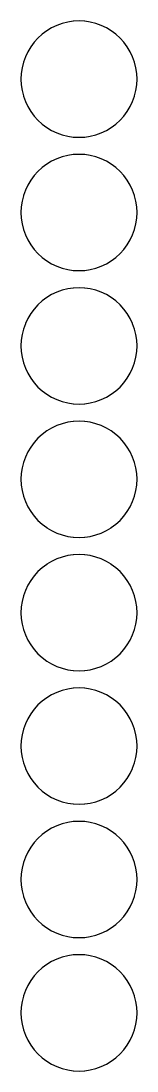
# Model space of a CAD drawing. Header units: metres. Extents: x 102.6 to 173.6, y -131.3 to -53.7.
# Drawn here: x 145.94 to 148.16, y -109.15 to -89.16 of the extents above; entities that cross this region are included whole.
import ezdxf

# ---------------------------------------------------------------- set-up
doc = ezdxf.new("R2010")
doc.units = ezdxf.units.M

msp = doc.modelspace()

# ---------------------------------------------------------------- linework, layer by layer
for points in [[(145.943, -90.265), (145.943, -90.265), (145.943, -90.265), (145.943, -90.265), (145.943, -90.265), (145.948, -90.373), (145.948, -90.373), (145.948, -90.374), (145.948, -90.374), (145.948, -90.374), (145.964, -90.481), (145.964, -90.481), (145.964, -90.481), (145.964, -90.481), (145.964, -90.481), (145.991, -90.586), (145.991, -90.586), (145.991, -90.586), (145.991, -90.586), (145.991, -90.587), (146.027, -90.688), (146.027, -90.689), (146.027, -90.689), (146.027, -90.689), (146.027, -90.689), (146.074, -90.787), (146.074, -90.787), (146.074, -90.787), (146.074, -90.787), (146.074, -90.787), (146.129, -90.88), (146.129, -90.88), (146.13, -90.88), (146.13, -90.88), (146.13, -90.88), (146.194, -90.967), (146.194, -90.967), (146.194, -90.967), (146.194, -90.967), (146.194, -90.967), (146.267, -91.048), (146.267, -91.048), (146.267, -91.048), (146.267, -91.048), (146.267, -91.048), (146.348, -91.121), (146.348, -91.121), (146.348, -91.121), (146.348, -91.121), (146.348, -91.121), (146.435, -91.185), (146.435, -91.185), (146.435, -91.185), (146.435, -91.186), (146.435, -91.186), (146.528, -91.241), (146.528, -91.241), (146.528, -91.241), (146.528, -91.241), (146.528, -91.241), (146.626, -91.288), (146.626, -91.288), (146.626, -91.288), (146.626, -91.288), (146.627, -91.288), (146.728, -91.324), (146.729, -91.324), (146.729, -91.324), (146.729, -91.324), (146.729, -91.324), (146.834, -91.351), (146.834, -91.351), (146.834, -91.351), (146.834, -91.351), (146.834, -91.351), (146.941, -91.367), (146.941, -91.367), (146.941, -91.367), (146.942, -91.367), (146.942, -91.367), (147.05, -91.372), (147.05, -91.372), (147.05, -91.372), (147.05, -91.372), (147.05, -91.372), (147.158, -91.367), (147.158, -91.367), (147.159, -91.367), (147.159, -91.367), (147.159, -91.367), (147.266, -91.351), (147.266, -91.351), (147.266, -91.351), (147.266, -91.351), (147.266, -91.351), (147.371, -91.324), (147.371, -91.324), (147.371, -91.324), (147.371, -91.324), (147.372, -91.324), (147.473, -91.288), (147.474, -91.288), (147.474, -91.288), (147.474, -91.288), (147.474, -91.288), (147.572, -91.241), (147.572, -91.241), (147.572, -91.241), (147.572, -91.241), (147.572, -91.241), (147.665, -91.186), (147.665, -91.186), (147.665, -91.185), (147.665, -91.185), (147.665, -91.185), (147.752, -91.121), (147.752, -91.121), (147.752, -91.121), (147.752, -91.121), (147.752, -91.121), (147.833, -91.048), (147.833, -91.048), (147.833, -91.048), (147.833, -91.048), (147.833, -91.048), (147.906, -90.967), (147.906, -90.967), (147.906, -90.967), (147.906, -90.967), (147.906, -90.967), (147.97, -90.88), (147.97, -90.88), (147.97, -90.88), (147.971, -90.88), (147.971, -90.88), (148.026, -90.787), (148.026, -90.787), (148.026, -90.787), (148.026, -90.787), (148.026, -90.787), (148.073, -90.689), (148.073, -90.689), (148.073, -90.689), (148.073, -90.689), (148.073, -90.688), (148.109, -90.587), (148.109, -90.586), (148.109, -90.586), (148.109, -90.586), (148.109, -90.586), (148.136, -90.481), (148.136, -90.481), (148.136, -90.481), (148.136, -90.481), (148.136, -90.481), (148.152, -90.374), (148.152, -90.374), (148.152, -90.374), (148.152, -90.373), (148.152, -90.373), (148.157, -90.265), (148.157, -90.265), (148.157, -90.265), (148.157, -90.265), (148.157, -90.265), (148.152, -90.157), (148.152, -90.157), (148.152, -90.156), (148.152, -90.156), (148.152, -90.156), (148.136, -90.049), (148.136, -90.049), (148.136, -90.049), (148.136, -90.049), (148.136, -90.049), (148.109, -89.944), (148.109, -89.944), (148.109, -89.944), (148.109, -89.944), (148.109, -89.943), (148.073, -89.842), (148.073, -89.841), (148.073, -89.841), (148.073, -89.841), (148.073, -89.841), (148.026, -89.743), (148.026, -89.743), (148.026, -89.743), (148.026, -89.743), (148.026, -89.743), (147.971, -89.65), (147.971, -89.65), (147.97, -89.65), (147.97, -89.65), (147.97, -89.65), (147.906, -89.563), (147.906, -89.563), (147.906, -89.563), (147.906, -89.563), (147.906, -89.563), (147.833, -89.482), (147.833, -89.482), (147.833, -89.482), (147.833, -89.482), (147.833, -89.482), (147.752, -89.409), (147.752, -89.409), (147.752, -89.409), (147.752, -89.409), (147.752, -89.409), (147.665, -89.345), (147.665, -89.345), (147.665, -89.345), (147.665, -89.344), (147.665, -89.344), (147.572, -89.289), (147.572, -89.289), (147.572, -89.289), (147.572, -89.289), (147.572, -89.289), (147.474, -89.242), (147.474, -89.242), (147.474, -89.242), (147.474, -89.242), (147.473, -89.242), (147.372, -89.206), (147.371, -89.206), (147.371, -89.206), (147.371, -89.206), (147.371, -89.206), (147.266, -89.179), (147.266, -89.179), (147.266, -89.179), (147.266, -89.179), (147.266, -89.179), (147.159, -89.163), (147.159, -89.163), (147.159, -89.163), (147.158, -89.163), (147.158, -89.163), (147.05, -89.158), (147.05, -89.158), (147.05, -89.158), (147.05, -89.158), (147.05, -89.158), (146.942, -89.163), (146.942, -89.163), (146.941, -89.163), (146.941, -89.163), (146.941, -89.163), (146.834, -89.179), (146.834, -89.179), (146.834, -89.179), (146.834, -89.179), (146.834, -89.179), (146.729, -89.206), (146.729, -89.206), (146.729, -89.206), (146.729, -89.206), (146.728, -89.206), (146.627, -89.242), (146.626, -89.242), (146.626, -89.242), (146.626, -89.242), (146.626, -89.242), (146.528, -89.289), (146.528, -89.289), (146.528, -89.289), (146.528, -89.289), (146.528, -89.289), (146.435, -89.344), (146.435, -89.344), (146.435, -89.345), (146.435, -89.345), (146.435, -89.345), (146.348, -89.409), (146.348, -89.409), (146.348, -89.409), (146.348, -89.409), (146.348, -89.409), (146.267, -89.482), (146.267, -89.482), (146.267, -89.482), (146.267, -89.482), (146.267, -89.482), (146.194, -89.563), (146.194, -89.563), (146.194, -89.563), (146.194, -89.563), (146.194, -89.563), (146.13, -89.65), (146.13, -89.65), (146.13, -89.65), (146.129, -89.65), (146.129, -89.65), (146.074, -89.743), (146.074, -89.743), (146.074, -89.743), (146.074, -89.743), (146.074, -89.743), (146.027, -89.841), (146.027, -89.841), (146.027, -89.841), (146.027, -89.841), (146.027, -89.842), (145.991, -89.943), (145.991, -89.944), (145.991, -89.944), (145.991, -89.944), (145.991, -89.944), (145.964, -90.049), (145.964, -90.049), (145.964, -90.049), (145.964, -90.049), (145.964, -90.049), (145.948, -90.156), (145.948, -90.156), (145.948, -90.156), (145.948, -90.157), (145.948, -90.157), (145.943, -90.265)], [(145.943, -92.805), (145.943, -92.805), (145.943, -92.805), (145.943, -92.805), (145.943, -92.805), (145.948, -92.913), (145.948, -92.913), (145.948, -92.914), (145.948, -92.914), (145.948, -92.914), (145.964, -93.021), (145.964, -93.021), (145.964, -93.021), (145.964, -93.021), (145.964, -93.021), (145.991, -93.126), (145.991, -93.126), (145.991, -93.126), (145.991, -93.126), (145.991, -93.127), (146.027, -93.228), (146.027, -93.229), (146.027, -93.229), (146.027, -93.229), (146.027, -93.229), (146.074, -93.327), (146.074, -93.327), (146.074, -93.327), (146.074, -93.327), (146.074, -93.327), (146.129, -93.42), (146.129, -93.42), (146.13, -93.42), (146.13, -93.42), (146.13, -93.42), (146.194, -93.507), (146.194, -93.507), (146.194, -93.507), (146.194, -93.507), (146.194, -93.507), (146.267, -93.588), (146.267, -93.588), (146.267, -93.588), (146.267, -93.588), (146.267, -93.588), (146.348, -93.661), (146.348, -93.661), (146.348, -93.661), (146.348, -93.661), (146.348, -93.661), (146.435, -93.725), (146.435, -93.725), (146.435, -93.725), (146.435, -93.726), (146.435, -93.726), (146.528, -93.781), (146.528, -93.781), (146.528, -93.781), (146.528, -93.781), (146.528, -93.781), (146.626, -93.828), (146.626, -93.828), (146.626, -93.828), (146.626, -93.828), (146.627, -93.828), (146.728, -93.864), (146.729, -93.864), (146.729, -93.864), (146.729, -93.864), (146.729, -93.864), (146.834, -93.891), (146.834, -93.891), (146.834, -93.891), (146.834, -93.891), (146.834, -93.891), (146.941, -93.907), (146.941, -93.907), (146.941, -93.907), (146.942, -93.907), (146.942, -93.907), (147.05, -93.912), (147.05, -93.912), (147.05, -93.912), (147.05, -93.912), (147.05, -93.912), (147.158, -93.907), (147.158, -93.907), (147.159, -93.907), (147.159, -93.907), (147.159, -93.907), (147.266, -93.891), (147.266, -93.891), (147.266, -93.891), (147.266, -93.891), (147.266, -93.891), (147.371, -93.864), (147.371, -93.864), (147.371, -93.864), (147.371, -93.864), (147.372, -93.864), (147.473, -93.828), (147.474, -93.828), (147.474, -93.828), (147.474, -93.828), (147.474, -93.828), (147.572, -93.781), (147.572, -93.781), (147.572, -93.781), (147.572, -93.781), (147.572, -93.781), (147.665, -93.726), (147.665, -93.726), (147.665, -93.725), (147.665, -93.725), (147.665, -93.725), (147.752, -93.661), (147.752, -93.661), (147.752, -93.661), (147.752, -93.661), (147.752, -93.661), (147.833, -93.588), (147.833, -93.588), (147.833, -93.588), (147.833, -93.588), (147.833, -93.588), (147.906, -93.507), (147.906, -93.507), (147.906, -93.507), (147.906, -93.507), (147.906, -93.507), (147.97, -93.42), (147.97, -93.42), (147.97, -93.42), (147.971, -93.42), (147.971, -93.42), (148.026, -93.327), (148.026, -93.327), (148.026, -93.327), (148.026, -93.327), (148.026, -93.327), (148.073, -93.229), (148.073, -93.229), (148.073, -93.229), (148.073, -93.229), (148.073, -93.228), (148.109, -93.127), (148.109, -93.126), (148.109, -93.126), (148.109, -93.126), (148.109, -93.126), (148.136, -93.021), (148.136, -93.021), (148.136, -93.021), (148.136, -93.021), (148.136, -93.021), (148.152, -92.914), (148.152, -92.914), (148.152, -92.914), (148.152, -92.913), (148.152, -92.913), (148.157, -92.805), (148.157, -92.805), (148.157, -92.805), (148.157, -92.805), (148.157, -92.805), (148.152, -92.697), (148.152, -92.697), (148.152, -92.696), (148.152, -92.696), (148.152, -92.696), (148.136, -92.589), (148.136, -92.589), (148.136, -92.589), (148.136, -92.589), (148.136, -92.589), (148.109, -92.484), (148.109, -92.484), (148.109, -92.484), (148.109, -92.484), (148.109, -92.483), (148.073, -92.382), (148.073, -92.381), (148.073, -92.381), (148.073, -92.381), (148.073, -92.381), (148.026, -92.283), (148.026, -92.283), (148.026, -92.283), (148.026, -92.283), (148.026, -92.283), (147.971, -92.19), (147.971, -92.19), (147.97, -92.19), (147.97, -92.19), (147.97, -92.19), (147.906, -92.103), (147.906, -92.103), (147.906, -92.103), (147.906, -92.103), (147.906, -92.103), (147.833, -92.022), (147.833, -92.022), (147.833, -92.022), (147.833, -92.022), (147.833, -92.022), (147.752, -91.949), (147.752, -91.949), (147.752, -91.949), (147.752, -91.949), (147.752, -91.949), (147.665, -91.885), (147.665, -91.885), (147.665, -91.885), (147.665, -91.884), (147.665, -91.884), (147.572, -91.829), (147.572, -91.829), (147.572, -91.829), (147.572, -91.829), (147.572, -91.829), (147.474, -91.782), (147.474, -91.782), (147.474, -91.782), (147.474, -91.782), (147.473, -91.782), (147.372, -91.746), (147.371, -91.746), (147.371, -91.746), (147.371, -91.746), (147.371, -91.746), (147.266, -91.719), (147.266, -91.719), (147.266, -91.719), (147.266, -91.719), (147.266, -91.719), (147.159, -91.703), (147.159, -91.703), (147.159, -91.703), (147.158, -91.703), (147.158, -91.703), (147.05, -91.698), (147.05, -91.698), (147.05, -91.698), (147.05, -91.698), (147.05, -91.698), (146.942, -91.703), (146.942, -91.703), (146.941, -91.703), (146.941, -91.703), (146.941, -91.703), (146.834, -91.719), (146.834, -91.719), (146.834, -91.719), (146.834, -91.719), (146.834, -91.719), (146.729, -91.746), (146.729, -91.746), (146.729, -91.746), (146.729, -91.746), (146.728, -91.746), (146.627, -91.782), (146.626, -91.782), (146.626, -91.782), (146.626, -91.782), (146.626, -91.782), (146.528, -91.829), (146.528, -91.829), (146.528, -91.829), (146.528, -91.829), (146.528, -91.829), (146.435, -91.884), (146.435, -91.884), (146.435, -91.885), (146.435, -91.885), (146.435, -91.885), (146.348, -91.949), (146.348, -91.949), (146.348, -91.949), (146.348, -91.949), (146.348, -91.949), (146.267, -92.022), (146.267, -92.022), (146.267, -92.022), (146.267, -92.022), (146.267, -92.022), (146.194, -92.103), (146.194, -92.103), (146.194, -92.103), (146.194, -92.103), (146.194, -92.103), (146.13, -92.19), (146.13, -92.19), (146.13, -92.19), (146.129, -92.19), (146.129, -92.19), (146.074, -92.283), (146.074, -92.283), (146.074, -92.283), (146.074, -92.283), (146.074, -92.283), (146.027, -92.381), (146.027, -92.381), (146.027, -92.381), (146.027, -92.381), (146.027, -92.382), (145.991, -92.483), (145.991, -92.484), (145.991, -92.484), (145.991, -92.484), (145.991, -92.484), (145.964, -92.589), (145.964, -92.589), (145.964, -92.589), (145.964, -92.589), (145.964, -92.589), (145.948, -92.696), (145.948, -92.696), (145.948, -92.696), (145.948, -92.697), (145.948, -92.697), (145.943, -92.805)], [(145.943, -95.345), (145.943, -95.345), (145.943, -95.345), (145.943, -95.345), (145.943, -95.345), (145.948, -95.453), (145.948, -95.453), (145.948, -95.454), (145.948, -95.454), (145.948, -95.454), (145.964, -95.561), (145.964, -95.561), (145.964, -95.561), (145.964, -95.561), (145.964, -95.561), (145.991, -95.666), (145.991, -95.666), (145.991, -95.666), (145.991, -95.666), (145.991, -95.667), (146.027, -95.768), (146.027, -95.769), (146.027, -95.769), (146.027, -95.769), (146.027, -95.769), (146.074, -95.867), (146.074, -95.867), (146.074, -95.867), (146.074, -95.867), (146.074, -95.867), (146.129, -95.96), (146.129, -95.96), (146.13, -95.96), (146.13, -95.96), (146.13, -95.96), (146.194, -96.047), (146.194, -96.047), (146.194, -96.047), (146.194, -96.047), (146.194, -96.047), (146.267, -96.128), (146.267, -96.128), (146.267, -96.128), (146.267, -96.128), (146.267, -96.128), (146.348, -96.201), (146.348, -96.201), (146.348, -96.201), (146.348, -96.201), (146.348, -96.201), (146.435, -96.265), (146.435, -96.265), (146.435, -96.265), (146.435, -96.266), (146.435, -96.266), (146.528, -96.321), (146.528, -96.321), (146.528, -96.321), (146.528, -96.321), (146.528, -96.321), (146.626, -96.368), (146.626, -96.368), (146.626, -96.368), (146.626, -96.368), (146.627, -96.368), (146.728, -96.404), (146.729, -96.404), (146.729, -96.404), (146.729, -96.404), (146.729, -96.404), (146.834, -96.431), (146.834, -96.431), (146.834, -96.431), (146.834, -96.431), (146.834, -96.431), (146.941, -96.447), (146.941, -96.447), (146.941, -96.447), (146.942, -96.447), (146.942, -96.447), (147.05, -96.452), (147.05, -96.452), (147.05, -96.452), (147.05, -96.452), (147.05, -96.452), (147.158, -96.447), (147.158, -96.447), (147.159, -96.447), (147.159, -96.447), (147.159, -96.447), (147.266, -96.431), (147.266, -96.431), (147.266, -96.431), (147.266, -96.431), (147.266, -96.431), (147.371, -96.404), (147.371, -96.404), (147.371, -96.404), (147.371, -96.404), (147.372, -96.404), (147.473, -96.368), (147.474, -96.368), (147.474, -96.368), (147.474, -96.368), (147.474, -96.368), (147.572, -96.321), (147.572, -96.321), (147.572, -96.321), (147.572, -96.321), (147.572, -96.321), (147.665, -96.266), (147.665, -96.266), (147.665, -96.265), (147.665, -96.265), (147.665, -96.265), (147.752, -96.201), (147.752, -96.201), (147.752, -96.201), (147.752, -96.201), (147.752, -96.201), (147.833, -96.128), (147.833, -96.128), (147.833, -96.128), (147.833, -96.128), (147.833, -96.128), (147.906, -96.047), (147.906, -96.047), (147.906, -96.047), (147.906, -96.047), (147.906, -96.047), (147.97, -95.96), (147.97, -95.96), (147.97, -95.96), (147.971, -95.96), (147.971, -95.96), (148.026, -95.867), (148.026, -95.867), (148.026, -95.867), (148.026, -95.867), (148.026, -95.867), (148.073, -95.769), (148.073, -95.769), (148.073, -95.769), (148.073, -95.769), (148.073, -95.768), (148.109, -95.667), (148.109, -95.666), (148.109, -95.666), (148.109, -95.666), (148.109, -95.666), (148.136, -95.561), (148.136, -95.561), (148.136, -95.561), (148.136, -95.561), (148.136, -95.561), (148.152, -95.454), (148.152, -95.454), (148.152, -95.454), (148.152, -95.453), (148.152, -95.453), (148.157, -95.345), (148.157, -95.345), (148.157, -95.345), (148.157, -95.345), (148.157, -95.345), (148.152, -95.237), (148.152, -95.237), (148.152, -95.236), (148.152, -95.236), (148.152, -95.236), (148.136, -95.129), (148.136, -95.129), (148.136, -95.129), (148.136, -95.129), (148.136, -95.129), (148.109, -95.024), (148.109, -95.024), (148.109, -95.024), (148.109, -95.024), (148.109, -95.023), (148.073, -94.922), (148.073, -94.921), (148.073, -94.921), (148.073, -94.921), (148.073, -94.921), (148.026, -94.823), (148.026, -94.823), (148.026, -94.823), (148.026, -94.823), (148.026, -94.823), (147.971, -94.73), (147.971, -94.73), (147.97, -94.73), (147.97, -94.73), (147.97, -94.73), (147.906, -94.643), (147.906, -94.643), (147.906, -94.643), (147.906, -94.643), (147.906, -94.643), (147.833, -94.562), (147.833, -94.562), (147.833, -94.562), (147.833, -94.562), (147.833, -94.562), (147.752, -94.489), (147.752, -94.489), (147.752, -94.489), (147.752, -94.489), (147.752, -94.489), (147.665, -94.425), (147.665, -94.425), (147.665, -94.425), (147.665, -94.424), (147.665, -94.424), (147.572, -94.369), (147.572, -94.369), (147.572, -94.369), (147.572, -94.369), (147.572, -94.369), (147.474, -94.322), (147.474, -94.322), (147.474, -94.322), (147.474, -94.322), (147.473, -94.322), (147.372, -94.286), (147.371, -94.286), (147.371, -94.286), (147.371, -94.286), (147.371, -94.286), (147.266, -94.259), (147.266, -94.259), (147.266, -94.259), (147.266, -94.259), (147.266, -94.259), (147.159, -94.243), (147.159, -94.243), (147.159, -94.243), (147.158, -94.243), (147.158, -94.243), (147.05, -94.238), (147.05, -94.238), (147.05, -94.238), (147.05, -94.238), (147.05, -94.238), (146.942, -94.243), (146.942, -94.243), (146.941, -94.243), (146.941, -94.243), (146.941, -94.243), (146.834, -94.259), (146.834, -94.259), (146.834, -94.259), (146.834, -94.259), (146.834, -94.259), (146.729, -94.286), (146.729, -94.286), (146.729, -94.286), (146.729, -94.286), (146.728, -94.286), (146.627, -94.322), (146.626, -94.322), (146.626, -94.322), (146.626, -94.322), (146.626, -94.322), (146.528, -94.369), (146.528, -94.369), (146.528, -94.369), (146.528, -94.369), (146.528, -94.369), (146.435, -94.424), (146.435, -94.424), (146.435, -94.425), (146.435, -94.425), (146.435, -94.425), (146.348, -94.489), (146.348, -94.489), (146.348, -94.489), (146.348, -94.489), (146.348, -94.489), (146.267, -94.562), (146.267, -94.562), (146.267, -94.562), (146.267, -94.562), (146.267, -94.562), (146.194, -94.643), (146.194, -94.643), (146.194, -94.643), (146.194, -94.643), (146.194, -94.643), (146.13, -94.73), (146.13, -94.73), (146.13, -94.73), (146.129, -94.73), (146.129, -94.73), (146.074, -94.823), (146.074, -94.823), (146.074, -94.823), (146.074, -94.823), (146.074, -94.823), (146.027, -94.921), (146.027, -94.921), (146.027, -94.921), (146.027, -94.921), (146.027, -94.922), (145.991, -95.023), (145.991, -95.024), (145.991, -95.024), (145.991, -95.024), (145.991, -95.024), (145.964, -95.129), (145.964, -95.129), (145.964, -95.129), (145.964, -95.129), (145.964, -95.129), (145.948, -95.236), (145.948, -95.236), (145.948, -95.236), (145.948, -95.237), (145.948, -95.237), (145.943, -95.345)], [(145.943, -97.885), (145.943, -97.885), (145.943, -97.885), (145.943, -97.885), (145.943, -97.885), (145.948, -97.993), (145.948, -97.993), (145.948, -97.994), (145.948, -97.994), (145.948, -97.994), (145.964, -98.101), (145.964, -98.101), (145.964, -98.101), (145.964, -98.101), (145.964, -98.101), (145.991, -98.206), (145.991, -98.206), (145.991, -98.206), (145.991, -98.206), (145.991, -98.207), (146.027, -98.308), (146.027, -98.309), (146.027, -98.309), (146.027, -98.309), (146.027, -98.309), (146.074, -98.407), (146.074, -98.407), (146.074, -98.407), (146.074, -98.407), (146.074, -98.407), (146.129, -98.5), (146.129, -98.5), (146.13, -98.5), (146.13, -98.5), (146.13, -98.5), (146.194, -98.587), (146.194, -98.587), (146.194, -98.587), (146.194, -98.587), (146.194, -98.587), (146.267, -98.668), (146.267, -98.668), (146.267, -98.668), (146.267, -98.668), (146.267, -98.668), (146.348, -98.741), (146.348, -98.741), (146.348, -98.741), (146.348, -98.741), (146.348, -98.741), (146.435, -98.805), (146.435, -98.805), (146.435, -98.805), (146.435, -98.806), (146.435, -98.806), (146.528, -98.861), (146.528, -98.861), (146.528, -98.861), (146.528, -98.861), (146.528, -98.861), (146.626, -98.908), (146.626, -98.908), (146.626, -98.908), (146.626, -98.908), (146.627, -98.908), (146.728, -98.944), (146.729, -98.944), (146.729, -98.944), (146.729, -98.944), (146.729, -98.944), (146.834, -98.971), (146.834, -98.971), (146.834, -98.971), (146.834, -98.971), (146.834, -98.971), (146.941, -98.987), (146.941, -98.987), (146.941, -98.987), (146.942, -98.987), (146.942, -98.987), (147.05, -98.992), (147.05, -98.992), (147.05, -98.992), (147.05, -98.992), (147.05, -98.992), (147.158, -98.987), (147.158, -98.987), (147.159, -98.987), (147.159, -98.987), (147.159, -98.987), (147.266, -98.971), (147.266, -98.971), (147.266, -98.971), (147.266, -98.971), (147.266, -98.971), (147.371, -98.944), (147.371, -98.944), (147.371, -98.944), (147.371, -98.944), (147.372, -98.944), (147.473, -98.908), (147.474, -98.908), (147.474, -98.908), (147.474, -98.908), (147.474, -98.908), (147.572, -98.861), (147.572, -98.861), (147.572, -98.861), (147.572, -98.861), (147.572, -98.861), (147.665, -98.806), (147.665, -98.806), (147.665, -98.805), (147.665, -98.805), (147.665, -98.805), (147.752, -98.741), (147.752, -98.741), (147.752, -98.741), (147.752, -98.741), (147.752, -98.741), (147.833, -98.668), (147.833, -98.668), (147.833, -98.668), (147.833, -98.668), (147.833, -98.668), (147.906, -98.587), (147.906, -98.587), (147.906, -98.587), (147.906, -98.587), (147.906, -98.587), (147.97, -98.5), (147.97, -98.5), (147.97, -98.5), (147.971, -98.5), (147.971, -98.5), (148.026, -98.407), (148.026, -98.407), (148.026, -98.407), (148.026, -98.407), (148.026, -98.407), (148.073, -98.309), (148.073, -98.309), (148.073, -98.309), (148.073, -98.309), (148.073, -98.308), (148.109, -98.207), (148.109, -98.206), (148.109, -98.206), (148.109, -98.206), (148.109, -98.206), (148.136, -98.101), (148.136, -98.101), (148.136, -98.101), (148.136, -98.101), (148.136, -98.101), (148.152, -97.994), (148.152, -97.994), (148.152, -97.994), (148.152, -97.993), (148.152, -97.993), (148.157, -97.885), (148.157, -97.885), (148.157, -97.885), (148.157, -97.885), (148.157, -97.885), (148.152, -97.777), (148.152, -97.777), (148.152, -97.776), (148.152, -97.776), (148.152, -97.776), (148.136, -97.669), (148.136, -97.669), (148.136, -97.669), (148.136, -97.669), (148.136, -97.669), (148.109, -97.564), (148.109, -97.564), (148.109, -97.564), (148.109, -97.564), (148.109, -97.563), (148.073, -97.462), (148.073, -97.461), (148.073, -97.461), (148.073, -97.461), (148.073, -97.461), (148.026, -97.363), (148.026, -97.363), (148.026, -97.363), (148.026, -97.363), (148.026, -97.363), (147.971, -97.27), (147.971, -97.27), (147.97, -97.27), (147.97, -97.27), (147.97, -97.27), (147.906, -97.183), (147.906, -97.183), (147.906, -97.183), (147.906, -97.183), (147.906, -97.183), (147.833, -97.102), (147.833, -97.102), (147.833, -97.102), (147.833, -97.102), (147.833, -97.102), (147.752, -97.029), (147.752, -97.029), (147.752, -97.029), (147.752, -97.029), (147.752, -97.029), (147.665, -96.965), (147.665, -96.965), (147.665, -96.965), (147.665, -96.964), (147.665, -96.964), (147.572, -96.909), (147.572, -96.909), (147.572, -96.909), (147.572, -96.909), (147.572, -96.909), (147.474, -96.862), (147.474, -96.862), (147.474, -96.862), (147.474, -96.862), (147.473, -96.862), (147.372, -96.826), (147.371, -96.826), (147.371, -96.826), (147.371, -96.826), (147.371, -96.826), (147.266, -96.799), (147.266, -96.799), (147.266, -96.799), (147.266, -96.799), (147.266, -96.799), (147.159, -96.783), (147.159, -96.783), (147.159, -96.783), (147.158, -96.783), (147.158, -96.783), (147.05, -96.778), (147.05, -96.778), (147.05, -96.778), (147.05, -96.778), (147.05, -96.778), (146.942, -96.783), (146.942, -96.783), (146.941, -96.783), (146.941, -96.783), (146.941, -96.783), (146.834, -96.799), (146.834, -96.799), (146.834, -96.799), (146.834, -96.799), (146.834, -96.799), (146.729, -96.826), (146.729, -96.826), (146.729, -96.826), (146.729, -96.826), (146.728, -96.826), (146.627, -96.862), (146.626, -96.862), (146.626, -96.862), (146.626, -96.862), (146.626, -96.862), (146.528, -96.909), (146.528, -96.909), (146.528, -96.909), (146.528, -96.909), (146.528, -96.909), (146.435, -96.964), (146.435, -96.964), (146.435, -96.965), (146.435, -96.965), (146.435, -96.965), (146.348, -97.029), (146.348, -97.029), (146.348, -97.029), (146.348, -97.029), (146.348, -97.029), (146.267, -97.102), (146.267, -97.102), (146.267, -97.102), (146.267, -97.102), (146.267, -97.102), (146.194, -97.183), (146.194, -97.183), (146.194, -97.183), (146.194, -97.183), (146.194, -97.183), (146.13, -97.27), (146.13, -97.27), (146.13, -97.27), (146.129, -97.27), (146.129, -97.27), (146.074, -97.363), (146.074, -97.363), (146.074, -97.363), (146.074, -97.363), (146.074, -97.363), (146.027, -97.461), (146.027, -97.461), (146.027, -97.461), (146.027, -97.461), (146.027, -97.462), (145.991, -97.563), (145.991, -97.564), (145.991, -97.564), (145.991, -97.564), (145.991, -97.564), (145.964, -97.669), (145.964, -97.669), (145.964, -97.669), (145.964, -97.669), (145.964, -97.669), (145.948, -97.776), (145.948, -97.776), (145.948, -97.776), (145.948, -97.777), (145.948, -97.777), (145.943, -97.885)], [(145.943, -100.425), (145.943, -100.425), (145.943, -100.425), (145.943, -100.425), (145.943, -100.425), (145.948, -100.533), (145.948, -100.533), (145.948, -100.534), (145.948, -100.534), (145.948, -100.534), (145.964, -100.641), (145.964, -100.641), (145.964, -100.641), (145.964, -100.641), (145.964, -100.641), (145.991, -100.746), (145.991, -100.746), (145.991, -100.746), (145.991, -100.746), (145.991, -100.747), (146.027, -100.848), (146.027, -100.849), (146.027, -100.849), (146.027, -100.849), (146.027, -100.849), (146.074, -100.947), (146.074, -100.947), (146.074, -100.947), (146.074, -100.947), (146.074, -100.947), (146.129, -101.04), (146.129, -101.04), (146.13, -101.04), (146.13, -101.04), (146.13, -101.04), (146.194, -101.127), (146.194, -101.127), (146.194, -101.127), (146.194, -101.127), (146.194, -101.127), (146.267, -101.208), (146.267, -101.208), (146.267, -101.208), (146.267, -101.208), (146.267, -101.208), (146.348, -101.281), (146.348, -101.281), (146.348, -101.281), (146.348, -101.281), (146.348, -101.281), (146.435, -101.345), (146.435, -101.345), (146.435, -101.345), (146.435, -101.346), (146.435, -101.346), (146.528, -101.401), (146.528, -101.401), (146.528, -101.401), (146.528, -101.401), (146.528, -101.401), (146.626, -101.448), (146.626, -101.448), (146.626, -101.448), (146.626, -101.448), (146.627, -101.448), (146.728, -101.484), (146.729, -101.484), (146.729, -101.484), (146.729, -101.484), (146.729, -101.484), (146.834, -101.511), (146.834, -101.511), (146.834, -101.511), (146.834, -101.511), (146.834, -101.511), (146.941, -101.527), (146.941, -101.527), (146.941, -101.527), (146.942, -101.527), (146.942, -101.527), (147.05, -101.532), (147.05, -101.532), (147.05, -101.532), (147.05, -101.532), (147.05, -101.532), (147.158, -101.527), (147.158, -101.527), (147.159, -101.527), (147.159, -101.527), (147.159, -101.527), (147.266, -101.511), (147.266, -101.511), (147.266, -101.511), (147.266, -101.511), (147.266, -101.511), (147.371, -101.484), (147.371, -101.484), (147.371, -101.484), (147.371, -101.484), (147.372, -101.484), (147.473, -101.448), (147.474, -101.448), (147.474, -101.448), (147.474, -101.448), (147.474, -101.448), (147.572, -101.401), (147.572, -101.401), (147.572, -101.401), (147.572, -101.401), (147.572, -101.401), (147.665, -101.346), (147.665, -101.346), (147.665, -101.345), (147.665, -101.345), (147.665, -101.345), (147.752, -101.281), (147.752, -101.281), (147.752, -101.281), (147.752, -101.281), (147.752, -101.281), (147.833, -101.208), (147.833, -101.208), (147.833, -101.208), (147.833, -101.208), (147.833, -101.208), (147.906, -101.127), (147.906, -101.127), (147.906, -101.127), (147.906, -101.127), (147.906, -101.127), (147.97, -101.04), (147.97, -101.04), (147.97, -101.04), (147.971, -101.04), (147.971, -101.04), (148.026, -100.947), (148.026, -100.947), (148.026, -100.947), (148.026, -100.947), (148.026, -100.947), (148.073, -100.849), (148.073, -100.849), (148.073, -100.849), (148.073, -100.849), (148.073, -100.848), (148.109, -100.747), (148.109, -100.746), (148.109, -100.746), (148.109, -100.746), (148.109, -100.746), (148.136, -100.641), (148.136, -100.641), (148.136, -100.641), (148.136, -100.641), (148.136, -100.641), (148.152, -100.534), (148.152, -100.534), (148.152, -100.534), (148.152, -100.533), (148.152, -100.533), (148.157, -100.425), (148.157, -100.425), (148.157, -100.425), (148.157, -100.425), (148.157, -100.425), (148.152, -100.317), (148.152, -100.317), (148.152, -100.316), (148.152, -100.316), (148.152, -100.316), (148.136, -100.209), (148.136, -100.209), (148.136, -100.209), (148.136, -100.209), (148.136, -100.209), (148.109, -100.104), (148.109, -100.104), (148.109, -100.104), (148.109, -100.104), (148.109, -100.103), (148.073, -100.002), (148.073, -100.001), (148.073, -100.001), (148.073, -100.001), (148.073, -100.001), (148.026, -99.903), (148.026, -99.903), (148.026, -99.903), (148.026, -99.903), (148.026, -99.903), (147.971, -99.81), (147.971, -99.81), (147.97, -99.81), (147.97, -99.81), (147.97, -99.81), (147.906, -99.723), (147.906, -99.723), (147.906, -99.723), (147.906, -99.723), (147.906, -99.723), (147.833, -99.642), (147.833, -99.642), (147.833, -99.642), (147.833, -99.642), (147.833, -99.642), (147.752, -99.569), (147.752, -99.569), (147.752, -99.569), (147.752, -99.569), (147.752, -99.569), (147.665, -99.505), (147.665, -99.505), (147.665, -99.505), (147.665, -99.504), (147.665, -99.504), (147.572, -99.449), (147.572, -99.449), (147.572, -99.449), (147.572, -99.449), (147.572, -99.449), (147.474, -99.402), (147.474, -99.402), (147.474, -99.402), (147.474, -99.402), (147.473, -99.402), (147.372, -99.366), (147.371, -99.366), (147.371, -99.366), (147.371, -99.366), (147.371, -99.366), (147.266, -99.339), (147.266, -99.339), (147.266, -99.339), (147.266, -99.339), (147.266, -99.339), (147.159, -99.323), (147.159, -99.323), (147.159, -99.323), (147.158, -99.323), (147.158, -99.323), (147.05, -99.318), (147.05, -99.318), (147.05, -99.318), (147.05, -99.318), (147.05, -99.318), (146.942, -99.323), (146.942, -99.323), (146.941, -99.323), (146.941, -99.323), (146.941, -99.323), (146.834, -99.339), (146.834, -99.339), (146.834, -99.339), (146.834, -99.339), (146.834, -99.339), (146.729, -99.366), (146.729, -99.366), (146.729, -99.366), (146.729, -99.366), (146.728, -99.366), (146.627, -99.402), (146.626, -99.402), (146.626, -99.402), (146.626, -99.402), (146.626, -99.402), (146.528, -99.449), (146.528, -99.449), (146.528, -99.449), (146.528, -99.449), (146.528, -99.449), (146.435, -99.504), (146.435, -99.504), (146.435, -99.505), (146.435, -99.505), (146.435, -99.505), (146.348, -99.569), (146.348, -99.569), (146.348, -99.569), (146.348, -99.569), (146.348, -99.569), (146.267, -99.642), (146.267, -99.642), (146.267, -99.642), (146.267, -99.642), (146.267, -99.642), (146.194, -99.723), (146.194, -99.723), (146.194, -99.723), (146.194, -99.723), (146.194, -99.723), (146.13, -99.81), (146.13, -99.81), (146.13, -99.81), (146.129, -99.81), (146.129, -99.81), (146.074, -99.903), (146.074, -99.903), (146.074, -99.903), (146.074, -99.903), (146.074, -99.903), (146.027, -100.001), (146.027, -100.001), (146.027, -100.001), (146.027, -100.001), (146.027, -100.002), (145.991, -100.103), (145.991, -100.104), (145.991, -100.104), (145.991, -100.104), (145.991, -100.104), (145.964, -100.209), (145.964, -100.209), (145.964, -100.209), (145.964, -100.209), (145.964, -100.209), (145.948, -100.316), (145.948, -100.316), (145.948, -100.316), (145.948, -100.317), (145.948, -100.317), (145.943, -100.425)], [(145.943, -102.965), (145.943, -102.965), (145.943, -102.965), (145.943, -102.965), (145.943, -102.965), (145.948, -103.073), (145.948, -103.073), (145.948, -103.074), (145.948, -103.074), (145.948, -103.074), (145.964, -103.181), (145.964, -103.181), (145.964, -103.181), (145.964, -103.181), (145.964, -103.181), (145.991, -103.286), (145.991, -103.286), (145.991, -103.286), (145.991, -103.286), (145.991, -103.287), (146.027, -103.388), (146.027, -103.389), (146.027, -103.389), (146.027, -103.389), (146.027, -103.389), (146.074, -103.487), (146.074, -103.487), (146.074, -103.487), (146.074, -103.487), (146.074, -103.487), (146.129, -103.58), (146.129, -103.58), (146.13, -103.58), (146.13, -103.58), (146.13, -103.58), (146.194, -103.667), (146.194, -103.667), (146.194, -103.667), (146.194, -103.667), (146.194, -103.667), (146.267, -103.748), (146.267, -103.748), (146.267, -103.748), (146.267, -103.748), (146.267, -103.748), (146.348, -103.821), (146.348, -103.821), (146.348, -103.821), (146.348, -103.821), (146.348, -103.821), (146.435, -103.885), (146.435, -103.885), (146.435, -103.885), (146.435, -103.886), (146.435, -103.886), (146.528, -103.941), (146.528, -103.941), (146.528, -103.941), (146.528, -103.941), (146.528, -103.941), (146.626, -103.988), (146.626, -103.988), (146.626, -103.988), (146.626, -103.988), (146.627, -103.988), (146.728, -104.024), (146.729, -104.024), (146.729, -104.024), (146.729, -104.024), (146.729, -104.024), (146.834, -104.051), (146.834, -104.051), (146.834, -104.051), (146.834, -104.051), (146.834, -104.051), (146.941, -104.067), (146.941, -104.067), (146.941, -104.067), (146.942, -104.067), (146.942, -104.067), (147.05, -104.072), (147.05, -104.072), (147.05, -104.072), (147.05, -104.072), (147.05, -104.072), (147.158, -104.067), (147.158, -104.067), (147.159, -104.067), (147.159, -104.067), (147.159, -104.067), (147.266, -104.051), (147.266, -104.051), (147.266, -104.051), (147.266, -104.051), (147.266, -104.051), (147.371, -104.024), (147.371, -104.024), (147.371, -104.024), (147.371, -104.024), (147.372, -104.024), (147.473, -103.988), (147.474, -103.988), (147.474, -103.988), (147.474, -103.988), (147.474, -103.988), (147.572, -103.941), (147.572, -103.941), (147.572, -103.941), (147.572, -103.941), (147.572, -103.941), (147.665, -103.886), (147.665, -103.886), (147.665, -103.885), (147.665, -103.885), (147.665, -103.885), (147.752, -103.821), (147.752, -103.821), (147.752, -103.821), (147.752, -103.821), (147.752, -103.821), (147.833, -103.748), (147.833, -103.748), (147.833, -103.748), (147.833, -103.748), (147.833, -103.748), (147.906, -103.667), (147.906, -103.667), (147.906, -103.667), (147.906, -103.667), (147.906, -103.667), (147.97, -103.58), (147.97, -103.58), (147.97, -103.58), (147.971, -103.58), (147.971, -103.58), (148.026, -103.487), (148.026, -103.487), (148.026, -103.487), (148.026, -103.487), (148.026, -103.487), (148.073, -103.389), (148.073, -103.389), (148.073, -103.389), (148.073, -103.389), (148.073, -103.388), (148.109, -103.287), (148.109, -103.286), (148.109, -103.286), (148.109, -103.286), (148.109, -103.286), (148.136, -103.181), (148.136, -103.181), (148.136, -103.181), (148.136, -103.181), (148.136, -103.181), (148.152, -103.074), (148.152, -103.074), (148.152, -103.074), (148.152, -103.073), (148.152, -103.073), (148.157, -102.965), (148.157, -102.965), (148.157, -102.965), (148.157, -102.965), (148.157, -102.965), (148.152, -102.857), (148.152, -102.857), (148.152, -102.856), (148.152, -102.856), (148.152, -102.856), (148.136, -102.749), (148.136, -102.749), (148.136, -102.749), (148.136, -102.749), (148.136, -102.749), (148.109, -102.644), (148.109, -102.644), (148.109, -102.644), (148.109, -102.644), (148.109, -102.643), (148.073, -102.542), (148.073, -102.541), (148.073, -102.541), (148.073, -102.541), (148.073, -102.541), (148.026, -102.443), (148.026, -102.443), (148.026, -102.443), (148.026, -102.443), (148.026, -102.443), (147.971, -102.35), (147.971, -102.35), (147.97, -102.35), (147.97, -102.35), (147.97, -102.35), (147.906, -102.263), (147.906, -102.263), (147.906, -102.263), (147.906, -102.263), (147.906, -102.263), (147.833, -102.182), (147.833, -102.182), (147.833, -102.182), (147.833, -102.182), (147.833, -102.182), (147.752, -102.109), (147.752, -102.109), (147.752, -102.109), (147.752, -102.109), (147.752, -102.109), (147.665, -102.045), (147.665, -102.045), (147.665, -102.045), (147.665, -102.044), (147.665, -102.044), (147.572, -101.989), (147.572, -101.989), (147.572, -101.989), (147.572, -101.989), (147.572, -101.989), (147.474, -101.942), (147.474, -101.942), (147.474, -101.942), (147.474, -101.942), (147.473, -101.942), (147.372, -101.906), (147.371, -101.906), (147.371, -101.906), (147.371, -101.906), (147.371, -101.906), (147.266, -101.879), (147.266, -101.879), (147.266, -101.879), (147.266, -101.879), (147.266, -101.879), (147.159, -101.863), (147.159, -101.863), (147.159, -101.863), (147.158, -101.863), (147.158, -101.863), (147.05, -101.858), (147.05, -101.858), (147.05, -101.858), (147.05, -101.858), (147.05, -101.858), (146.942, -101.863), (146.942, -101.863), (146.941, -101.863), (146.941, -101.863), (146.941, -101.863), (146.834, -101.879), (146.834, -101.879), (146.834, -101.879), (146.834, -101.879), (146.834, -101.879), (146.729, -101.906), (146.729, -101.906), (146.729, -101.906), (146.729, -101.906), (146.728, -101.906), (146.627, -101.942), (146.626, -101.942), (146.626, -101.942), (146.626, -101.942), (146.626, -101.942), (146.528, -101.989), (146.528, -101.989), (146.528, -101.989), (146.528, -101.989), (146.528, -101.989), (146.435, -102.044), (146.435, -102.044), (146.435, -102.045), (146.435, -102.045), (146.435, -102.045), (146.348, -102.109), (146.348, -102.109), (146.348, -102.109), (146.348, -102.109), (146.348, -102.109), (146.267, -102.182), (146.267, -102.182), (146.267, -102.182), (146.267, -102.182), (146.267, -102.182), (146.194, -102.263), (146.194, -102.263), (146.194, -102.263), (146.194, -102.263), (146.194, -102.263), (146.13, -102.35), (146.13, -102.35), (146.13, -102.35), (146.129, -102.35), (146.129, -102.35), (146.074, -102.443), (146.074, -102.443), (146.074, -102.443), (146.074, -102.443), (146.074, -102.443), (146.027, -102.541), (146.027, -102.541), (146.027, -102.541), (146.027, -102.541), (146.027, -102.542), (145.991, -102.643), (145.991, -102.644), (145.991, -102.644), (145.991, -102.644), (145.991, -102.644), (145.964, -102.749), (145.964, -102.749), (145.964, -102.749), (145.964, -102.749), (145.964, -102.749), (145.948, -102.856), (145.948, -102.856), (145.948, -102.856), (145.948, -102.857), (145.948, -102.857), (145.943, -102.965)], [(145.943, -105.505), (145.943, -105.505), (145.943, -105.505), (145.943, -105.505), (145.943, -105.505), (145.948, -105.613), (145.948, -105.613), (145.948, -105.614), (145.948, -105.614), (145.948, -105.614), (145.964, -105.721), (145.964, -105.721), (145.964, -105.721), (145.964, -105.721), (145.964, -105.721), (145.991, -105.826), (145.991, -105.826), (145.991, -105.826), (145.991, -105.826), (145.991, -105.827), (146.027, -105.928), (146.027, -105.929), (146.027, -105.929), (146.027, -105.929), (146.027, -105.929), (146.074, -106.027), (146.074, -106.027), (146.074, -106.027), (146.074, -106.027), (146.074, -106.027), (146.129, -106.12), (146.129, -106.12), (146.13, -106.12), (146.13, -106.12), (146.13, -106.12), (146.194, -106.207), (146.194, -106.207), (146.194, -106.207), (146.194, -106.207), (146.194, -106.207), (146.267, -106.288), (146.267, -106.288), (146.267, -106.288), (146.267, -106.288), (146.267, -106.288), (146.348, -106.361), (146.348, -106.361), (146.348, -106.361), (146.348, -106.361), (146.348, -106.361), (146.435, -106.425), (146.435, -106.425), (146.435, -106.425), (146.435, -106.426), (146.435, -106.426), (146.528, -106.481), (146.528, -106.481), (146.528, -106.481), (146.528, -106.481), (146.528, -106.481), (146.626, -106.528), (146.626, -106.528), (146.626, -106.528), (146.626, -106.528), (146.627, -106.528), (146.728, -106.564), (146.729, -106.564), (146.729, -106.564), (146.729, -106.564), (146.729, -106.564), (146.834, -106.591), (146.834, -106.591), (146.834, -106.591), (146.834, -106.591), (146.834, -106.591), (146.941, -106.607), (146.941, -106.607), (146.941, -106.607), (146.942, -106.607), (146.942, -106.607), (147.05, -106.612), (147.05, -106.612), (147.05, -106.612), (147.05, -106.612), (147.05, -106.612), (147.158, -106.607), (147.158, -106.607), (147.159, -106.607), (147.159, -106.607), (147.159, -106.607), (147.266, -106.591), (147.266, -106.591), (147.266, -106.591), (147.266, -106.591), (147.266, -106.591), (147.371, -106.564), (147.371, -106.564), (147.371, -106.564), (147.371, -106.564), (147.372, -106.564), (147.473, -106.528), (147.474, -106.528), (147.474, -106.528), (147.474, -106.528), (147.474, -106.528), (147.572, -106.481), (147.572, -106.481), (147.572, -106.481), (147.572, -106.481), (147.572, -106.481), (147.665, -106.426), (147.665, -106.426), (147.665, -106.425), (147.665, -106.425), (147.665, -106.425), (147.752, -106.361), (147.752, -106.361), (147.752, -106.361), (147.752, -106.361), (147.752, -106.361), (147.833, -106.288), (147.833, -106.288), (147.833, -106.288), (147.833, -106.288), (147.833, -106.288), (147.906, -106.207), (147.906, -106.207), (147.906, -106.207), (147.906, -106.207), (147.906, -106.207), (147.97, -106.12), (147.97, -106.12), (147.97, -106.12), (147.971, -106.12), (147.971, -106.12), (148.026, -106.027), (148.026, -106.027), (148.026, -106.027), (148.026, -106.027), (148.026, -106.027), (148.073, -105.929), (148.073, -105.929), (148.073, -105.929), (148.073, -105.929), (148.073, -105.928), (148.109, -105.827), (148.109, -105.826), (148.109, -105.826), (148.109, -105.826), (148.109, -105.826), (148.136, -105.721), (148.136, -105.721), (148.136, -105.721), (148.136, -105.721), (148.136, -105.721), (148.152, -105.614), (148.152, -105.614), (148.152, -105.614), (148.152, -105.613), (148.152, -105.613), (148.157, -105.505), (148.157, -105.505), (148.157, -105.505), (148.157, -105.505), (148.157, -105.505), (148.152, -105.397), (148.152, -105.397), (148.152, -105.396), (148.152, -105.396), (148.152, -105.396), (148.136, -105.289), (148.136, -105.289), (148.136, -105.289), (148.136, -105.289), (148.136, -105.289), (148.109, -105.184), (148.109, -105.184), (148.109, -105.184), (148.109, -105.184), (148.109, -105.183), (148.073, -105.082), (148.073, -105.081), (148.073, -105.081), (148.073, -105.081), (148.073, -105.081), (148.026, -104.983), (148.026, -104.983), (148.026, -104.983), (148.026, -104.983), (148.026, -104.983), (147.971, -104.89), (147.971, -104.89), (147.97, -104.89), (147.97, -104.89), (147.97, -104.89), (147.906, -104.803), (147.906, -104.803), (147.906, -104.803), (147.906, -104.803), (147.906, -104.803), (147.833, -104.722), (147.833, -104.722), (147.833, -104.722), (147.833, -104.722), (147.833, -104.722), (147.752, -104.649), (147.752, -104.649), (147.752, -104.649), (147.752, -104.649), (147.752, -104.649), (147.665, -104.585), (147.665, -104.585), (147.665, -104.585), (147.665, -104.584), (147.665, -104.584), (147.572, -104.529), (147.572, -104.529), (147.572, -104.529), (147.572, -104.529), (147.572, -104.529), (147.474, -104.482), (147.474, -104.482), (147.474, -104.482), (147.474, -104.482), (147.473, -104.482), (147.372, -104.446), (147.371, -104.446), (147.371, -104.446), (147.371, -104.446), (147.371, -104.446), (147.266, -104.419), (147.266, -104.419), (147.266, -104.419), (147.266, -104.419), (147.266, -104.419), (147.159, -104.403), (147.159, -104.403), (147.159, -104.403), (147.158, -104.403), (147.158, -104.403), (147.05, -104.398), (147.05, -104.398), (147.05, -104.398), (147.05, -104.398), (147.05, -104.398), (146.942, -104.403), (146.942, -104.403), (146.941, -104.403), (146.941, -104.403), (146.941, -104.403), (146.834, -104.419), (146.834, -104.419), (146.834, -104.419), (146.834, -104.419), (146.834, -104.419), (146.729, -104.446), (146.729, -104.446), (146.729, -104.446), (146.729, -104.446), (146.728, -104.446), (146.627, -104.482), (146.626, -104.482), (146.626, -104.482), (146.626, -104.482), (146.626, -104.482), (146.528, -104.529), (146.528, -104.529), (146.528, -104.529), (146.528, -104.529), (146.528, -104.529), (146.435, -104.584), (146.435, -104.584), (146.435, -104.585), (146.435, -104.585), (146.435, -104.585), (146.348, -104.649), (146.348, -104.649), (146.348, -104.649), (146.348, -104.649), (146.348, -104.649), (146.267, -104.722), (146.267, -104.722), (146.267, -104.722), (146.267, -104.722), (146.267, -104.722), (146.194, -104.803), (146.194, -104.803), (146.194, -104.803), (146.194, -104.803), (146.194, -104.803), (146.13, -104.89), (146.13, -104.89), (146.13, -104.89), (146.129, -104.89), (146.129, -104.89), (146.074, -104.983), (146.074, -104.983), (146.074, -104.983), (146.074, -104.983), (146.074, -104.983), (146.027, -105.081), (146.027, -105.081), (146.027, -105.081), (146.027, -105.081), (146.027, -105.082), (145.991, -105.183), (145.991, -105.184), (145.991, -105.184), (145.991, -105.184), (145.991, -105.184), (145.964, -105.289), (145.964, -105.289), (145.964, -105.289), (145.964, -105.289), (145.964, -105.289), (145.948, -105.396), (145.948, -105.396), (145.948, -105.396), (145.948, -105.397), (145.948, -105.397), (145.943, -105.505)], [(145.943, -108.045), (145.943, -108.045), (145.943, -108.045), (145.943, -108.045), (145.943, -108.045), (145.948, -108.153), (145.948, -108.153), (145.948, -108.154), (145.948, -108.154), (145.948, -108.154), (145.964, -108.261), (145.964, -108.261), (145.964, -108.261), (145.964, -108.261), (145.964, -108.261), (145.991, -108.366), (145.991, -108.366), (145.991, -108.366), (145.991, -108.366), (145.991, -108.367), (146.027, -108.468), (146.027, -108.469), (146.027, -108.469), (146.027, -108.469), (146.027, -108.469), (146.074, -108.567), (146.074, -108.567), (146.074, -108.567), (146.074, -108.567), (146.074, -108.567), (146.129, -108.66), (146.129, -108.66), (146.13, -108.66), (146.13, -108.66), (146.13, -108.66), (146.194, -108.747), (146.194, -108.747), (146.194, -108.747), (146.194, -108.747), (146.194, -108.747), (146.267, -108.828), (146.267, -108.828), (146.267, -108.828), (146.267, -108.828), (146.267, -108.828), (146.348, -108.901), (146.348, -108.901), (146.348, -108.901), (146.348, -108.901), (146.348, -108.901), (146.435, -108.965), (146.435, -108.965), (146.435, -108.965), (146.435, -108.966), (146.435, -108.966), (146.528, -109.021), (146.528, -109.021), (146.528, -109.021), (146.528, -109.021), (146.528, -109.021), (146.626, -109.068), (146.626, -109.068), (146.626, -109.068), (146.626, -109.068), (146.627, -109.068), (146.728, -109.104), (146.729, -109.104), (146.729, -109.104), (146.729, -109.104), (146.729, -109.104), (146.834, -109.131), (146.834, -109.131), (146.834, -109.131), (146.834, -109.131), (146.834, -109.131), (146.941, -109.147), (146.941, -109.147), (146.941, -109.147), (146.942, -109.147), (146.942, -109.147), (147.05, -109.152), (147.05, -109.152), (147.05, -109.152), (147.05, -109.152), (147.05, -109.152), (147.158, -109.147), (147.158, -109.147), (147.159, -109.147), (147.159, -109.147), (147.159, -109.147), (147.266, -109.131), (147.266, -109.131), (147.266, -109.131), (147.266, -109.131), (147.266, -109.131), (147.371, -109.104), (147.371, -109.104), (147.371, -109.104), (147.371, -109.104), (147.372, -109.104), (147.473, -109.068), (147.474, -109.068), (147.474, -109.068), (147.474, -109.068), (147.474, -109.068), (147.572, -109.021), (147.572, -109.021), (147.572, -109.021), (147.572, -109.021), (147.572, -109.021), (147.665, -108.966), (147.665, -108.966), (147.665, -108.965), (147.665, -108.965), (147.665, -108.965), (147.752, -108.901), (147.752, -108.901), (147.752, -108.901), (147.752, -108.901), (147.752, -108.901), (147.833, -108.828), (147.833, -108.828), (147.833, -108.828), (147.833, -108.828), (147.833, -108.828), (147.906, -108.747), (147.906, -108.747), (147.906, -108.747), (147.906, -108.747), (147.906, -108.747), (147.97, -108.66), (147.97, -108.66), (147.97, -108.66), (147.971, -108.66), (147.971, -108.66), (148.026, -108.567), (148.026, -108.567), (148.026, -108.567), (148.026, -108.567), (148.026, -108.567), (148.073, -108.469), (148.073, -108.469), (148.073, -108.469), (148.073, -108.469), (148.073, -108.468), (148.109, -108.367), (148.109, -108.366), (148.109, -108.366), (148.109, -108.366), (148.109, -108.366), (148.136, -108.261), (148.136, -108.261), (148.136, -108.261), (148.136, -108.261), (148.136, -108.261), (148.152, -108.154), (148.152, -108.154), (148.152, -108.154), (148.152, -108.153), (148.152, -108.153), (148.157, -108.045), (148.157, -108.045), (148.157, -108.045), (148.157, -108.045), (148.157, -108.045), (148.152, -107.937), (148.152, -107.937), (148.152, -107.936), (148.152, -107.936), (148.152, -107.936), (148.136, -107.829), (148.136, -107.829), (148.136, -107.829), (148.136, -107.829), (148.136, -107.829), (148.109, -107.724), (148.109, -107.724), (148.109, -107.724), (148.109, -107.724), (148.109, -107.723), (148.073, -107.622), (148.073, -107.621), (148.073, -107.621), (148.073, -107.621), (148.073, -107.621), (148.026, -107.523), (148.026, -107.523), (148.026, -107.523), (148.026, -107.523), (148.026, -107.523), (147.971, -107.43), (147.971, -107.43), (147.97, -107.43), (147.97, -107.43), (147.97, -107.43), (147.906, -107.343), (147.906, -107.343), (147.906, -107.343), (147.906, -107.343), (147.906, -107.343), (147.833, -107.262), (147.833, -107.262), (147.833, -107.262), (147.833, -107.262), (147.833, -107.262), (147.752, -107.189), (147.752, -107.189), (147.752, -107.189), (147.752, -107.189), (147.752, -107.189), (147.665, -107.125), (147.665, -107.125), (147.665, -107.125), (147.665, -107.124), (147.665, -107.124), (147.572, -107.069), (147.572, -107.069), (147.572, -107.069), (147.572, -107.069), (147.572, -107.069), (147.474, -107.022), (147.474, -107.022), (147.474, -107.022), (147.474, -107.022), (147.473, -107.022), (147.372, -106.986), (147.371, -106.986), (147.371, -106.986), (147.371, -106.986), (147.371, -106.986), (147.266, -106.959), (147.266, -106.959), (147.266, -106.959), (147.266, -106.959), (147.266, -106.959), (147.159, -106.943), (147.159, -106.943), (147.159, -106.943), (147.158, -106.943), (147.158, -106.943), (147.05, -106.938), (147.05, -106.938), (147.05, -106.938), (147.05, -106.938), (147.05, -106.938), (146.942, -106.943), (146.942, -106.943), (146.941, -106.943), (146.941, -106.943), (146.941, -106.943), (146.834, -106.959), (146.834, -106.959), (146.834, -106.959), (146.834, -106.959), (146.834, -106.959), (146.729, -106.986), (146.729, -106.986), (146.729, -106.986), (146.729, -106.986), (146.728, -106.986), (146.627, -107.022), (146.626, -107.022), (146.626, -107.022), (146.626, -107.022), (146.626, -107.022), (146.528, -107.069), (146.528, -107.069), (146.528, -107.069), (146.528, -107.069), (146.528, -107.069), (146.435, -107.124), (146.435, -107.124), (146.435, -107.125), (146.435, -107.125), (146.435, -107.125), (146.348, -107.189), (146.348, -107.189), (146.348, -107.189), (146.348, -107.189), (146.348, -107.189), (146.267, -107.262), (146.267, -107.262), (146.267, -107.262), (146.267, -107.262), (146.267, -107.262), (146.194, -107.343), (146.194, -107.343), (146.194, -107.343), (146.194, -107.343), (146.194, -107.343), (146.13, -107.43), (146.13, -107.43), (146.13, -107.43), (146.129, -107.43), (146.129, -107.43), (146.074, -107.523), (146.074, -107.523), (146.074, -107.523), (146.074, -107.523), (146.074, -107.523), (146.027, -107.621), (146.027, -107.621), (146.027, -107.621), (146.027, -107.621), (146.027, -107.622), (145.991, -107.723), (145.991, -107.724), (145.991, -107.724), (145.991, -107.724), (145.991, -107.724), (145.964, -107.829), (145.964, -107.829), (145.964, -107.829), (145.964, -107.829), (145.964, -107.829), (145.948, -107.936), (145.948, -107.936), (145.948, -107.936), (145.948, -107.937), (145.948, -107.937), (145.943, -108.045)]]:
    msp.add_lwpolyline(points)

doc.saveas('drawing.dxf')
